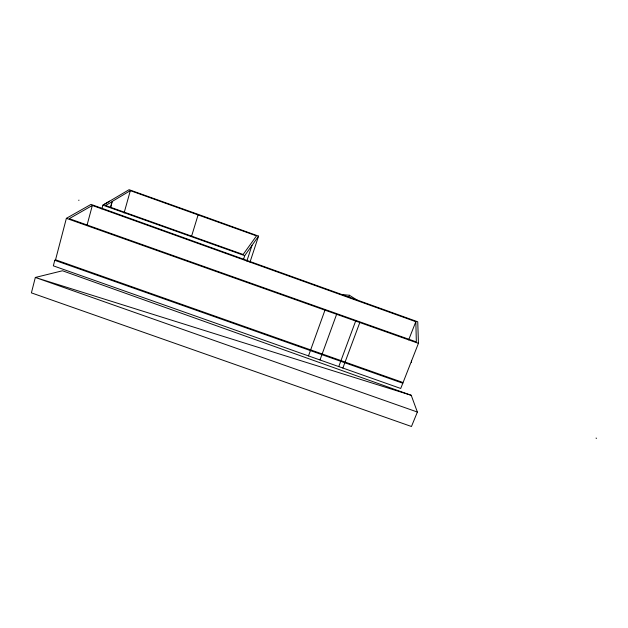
<?xml version="1.0" encoding="UTF-8"?>
<svg xmlns="http://www.w3.org/2000/svg" width="628" height="628" viewBox="0 0 628 628"><rect width="100%" height="100%" fill="white"/><g stroke="black" fill="none" stroke-linecap="round" stroke-linejoin="round"><path stroke-width="0.94" d="M402.807 383.229L418.429 343.343L417.753 321.795L91.021 204.39L66.372 218.332L55.554 259.78L54.777 260.298L53.333 265.84L400.719 388.465L402.807 383.229L54.777 260.298M348.956 297.154L349.372 295.246L340.588 294.422M78.814 200.528L78.932 200.081M87.064 225.083L92.34 205.466L415.838 321.709L416.34 341.915L69.253 218.662L92.34 205.466M101.901 208.865L102.921 205.136L129.085 189.695L198.519 214.493L258.555 236.12L249.983 262.174M110.834 206.212L111.87 202.444M110.818 207.248L112.129 201.502L130.341 190.645L256.507 235.877L243.13 254.489L105.512 205.474L112.373 201.588M124.077 213.002L130.341 190.645M191.634 236.042L198.118 214.847M243.538 259.286L244.724 255.643L258.555 236.12M246.851 261.067L251.993 245.383M308.489 355.911L324.966 310.161M336.616 314.298L319.982 359.97M355.644 321.049L338.759 366.595M359.805 322.533L342.864 368.047M408.655 339.881L415.838 321.709M417.369 412.039L411.466 426.498L31.4 292.868L35.333 277.458L62.486 270.762L411.23 395.302L417.369 412.039L35.333 277.458L411.23 395.302M55.554 259.78L402.823 382.452M244.724 255.643L102.921 205.136L109.633 201.172M66.372 218.332L418.429 343.343M596.019 438.093L596.6 438.305M349.372 295.246L357.622 300.42M411.513 360.362L411.536 362.309"/></g></svg>
